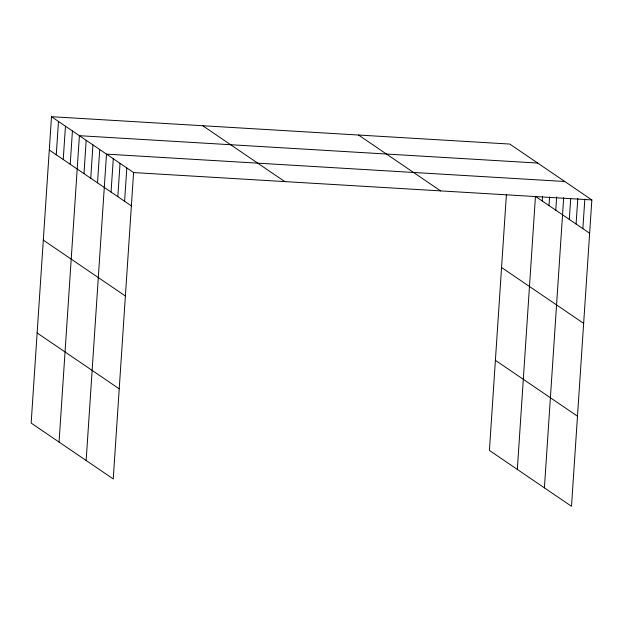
<?xml version="1.0" encoding="UTF-8"?>
<svg xmlns="http://www.w3.org/2000/svg" width="623" height="623" viewBox="0 0 623 623"><rect width="100%" height="100%" fill="white"/><g stroke="black" fill="none" stroke-linecap="round" stroke-linejoin="round"><path stroke-width="0.93" d="M51.499 116.703L31.15 423.079L113.238 478.939L133.587 172.571L51.499 116.703L509.762 144.061L591.85 199.921L571.501 506.297L489.413 450.429L506.398 194.633M56.265 154.777L58.476 121.454M63.242 159.527L65.454 126.204M70.22 164.277L72.432 130.955M59.06 442.073L79.409 135.697L537.672 163.055M83.973 173.63L86.184 140.307M90.74 178.24L92.952 144.918M97.515 182.851L99.727 149.528M86.153 460.506L106.502 154.138L564.757 181.488M111.058 192.063L113.269 158.748M117.833 196.673L120.044 163.351M124.6 201.284L126.819 167.961M517.324 469.423L535.461 196.37L589.638 233.243M542.228 200.98L542.547 196.222M549.003 205.59L549.572 197.024M555.778 210.2L556.658 196.868M544.409 487.856L563.683 197.67M569.321 219.413L570.707 198.472M576.088 224.023L577.801 198.324M582.863 228.633L584.826 199.119M133.587 172.571L591.85 199.921M358.536 135.035L440.625 190.895M501.562 267.485L583.65 323.353M202.724 125.729L284.812 181.597M495.394 360.32L577.482 416.187M49.287 150.026L131.375 205.894M43.299 240.135L125.394 296.003M37.139 332.97L119.227 388.838"/></g></svg>
